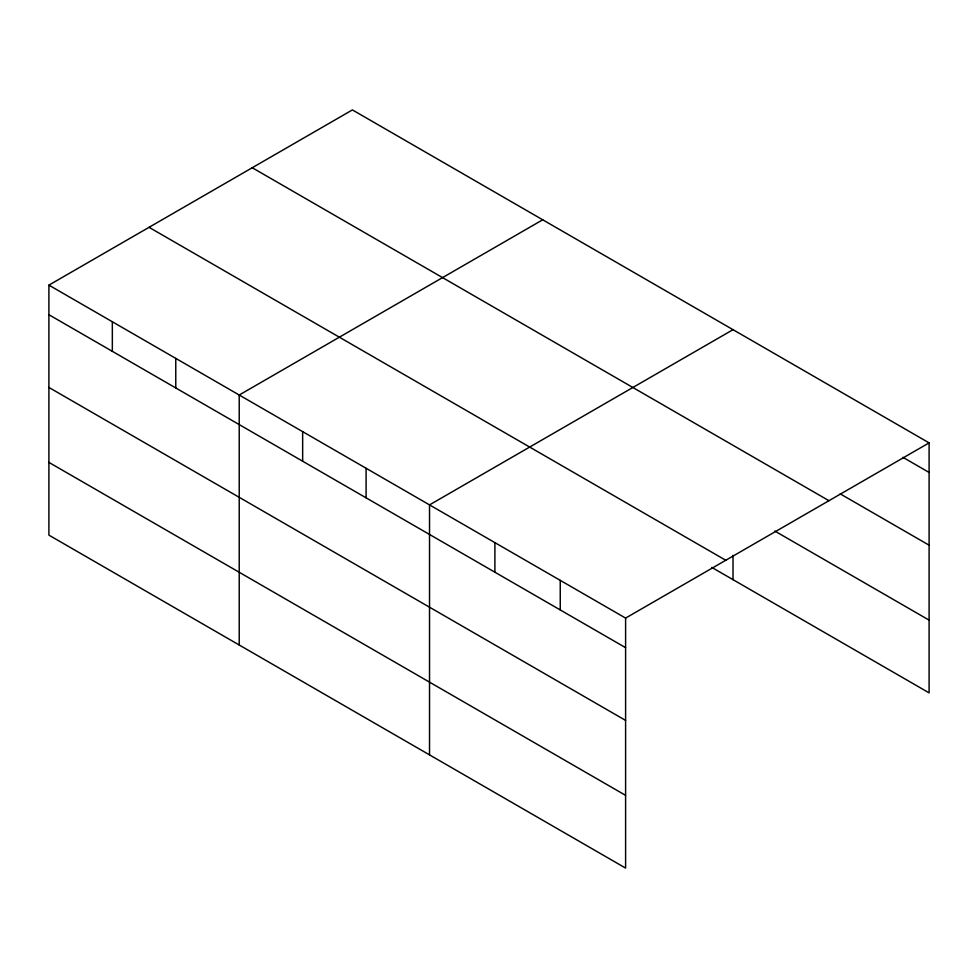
<?xml version="1.0" encoding="UTF-8"?>
<svg xmlns="http://www.w3.org/2000/svg" width="978" height="978" viewBox="0 0 978 978"><rect width="100%" height="100%" fill="white"/><g stroke="black" fill="none" stroke-linecap="round" stroke-linejoin="round"><path stroke-width="1.47" d="M48.9 285.136L625.602 618.096L625.602 868.085L48.9 535.125L48.9 285.136L352.398 109.915L929.1 442.875L929.1 692.864L711.874 567.448M542.704 219.793L239.219 395.014L239.219 645.003M733.023 329.672L429.525 504.892L429.525 754.882M625.602 618.096L929.1 442.875M902.951 457.349L929.1 472.447M840.212 493.866L929.1 545.186M252.238 167.739L828.953 500.699M774.845 531.066L929.1 620.125M149.047 227.312L725.762 560.272M48.9 314.708L625.602 647.668M48.9 387.447L625.602 720.407M48.9 462.386L625.602 795.346M733.023 555.406L733.023 579.661M560.247 580.357L560.247 609.93M494.892 542.619L494.892 572.191M366.09 468.266L366.09 497.839M302.654 431.64L302.654 461.213M175.771 358.388L175.771 387.96M112.336 321.762L112.336 351.334"/></g></svg>
